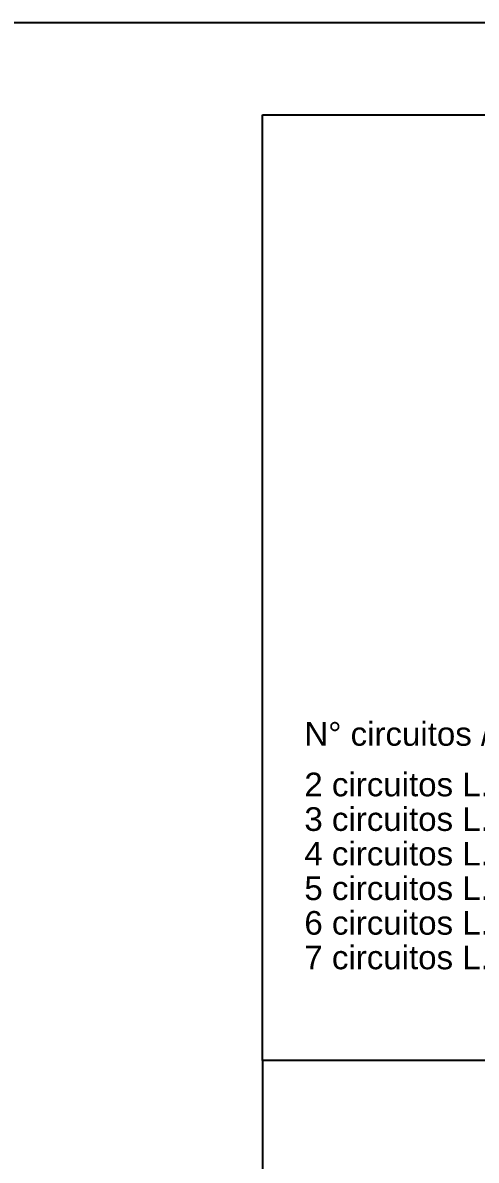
# Model space of a CAD drawing. Header units: millimetres. Extents: x 441156 to 441876, y 4514765 to 4515211.
# Drawn here: x 441625.673 to 441627.639, y 4515150.415 to 4515155.348 of the extents above; entities that cross this region are included whole.
import ezdxf

# ---------------------------------------------------------------- set-up
doc = ezdxf.new("R2010")
doc.units = ezdxf.units.MM
doc.layers.add('01_cartela', color=6, linetype='Continuous', plot=False)
doc.layers.add('01_textos', color=7, linetype='Continuous')
doc.styles.add('NIEVES2', font='sanss___.ttf')

msp = doc.modelspace()

# ---------------------------------------------------------------- linework, layer by layer
at = {"color": 0, "linetype": 'Continuous'}
for p, q in [((441626.71236314, 4515154.94750869), (441630.21236314, 4515154.94750869)), ((441626.71236314, 4515150.84743569), (441626.71236314, 4515154.94750869)), ((441630.21236314, 4515150.84743569), (441626.71236314, 4515150.84743569)), ((441626.71236314, 4515150.84743569), (441626.71236314, 4515145.77739095)), ((441626.71236314, 4515150.84743569), (441626.71236314, 4515145.77739095))]:
    msp.add_line(p, q, dxfattribs=at)
msp.add_line((441635.46236314, 4515150.84743569), (441626.71236314, 4515150.84743569))
msp.add_line((441635.46236314, 4515150.84743569), (441626.71236314, 4515150.84743569))
at = {"layer": '01_cartela', "color": 3}
msp.add_lwpolyline([(441605.22437507, 4515155.34750872), (441605.22437507, 4515133.8124847), (441635.86236314, 4515133.8124847), (441635.86236314, 4515155.34750872)], close=True, dxfattribs=at)

# ---------------------------------------------------------------- texts
at = {"layer": '01_textos', "style": 'NIEVES2'}
for s, p in [('N° circuitos / Longitud total:', (441626.89379108, 4515152.21214836)), ('2 circuitos L. 203 mm', (441626.89379108, 4515151.99279306)), ('3 circuitos L. 253 mm', (441626.89379108, 4515151.84279306)), ('4 circuitos L. 303 mm', (441626.89379108, 4515151.69279306)), ('5 circuitos L. 353 mm', (441626.89379108, 4515151.54279306)), ('6 circuitos L. 403 mm', (441626.89379108, 4515151.39279306)), ('7 circuitos L. 453 mm', (441626.89379108, 4515151.24279306))]:
    msp.add_text(s, height=0.1025611647, dxfattribs=at).set_placement(p)

doc.saveas('drawing.dxf')
